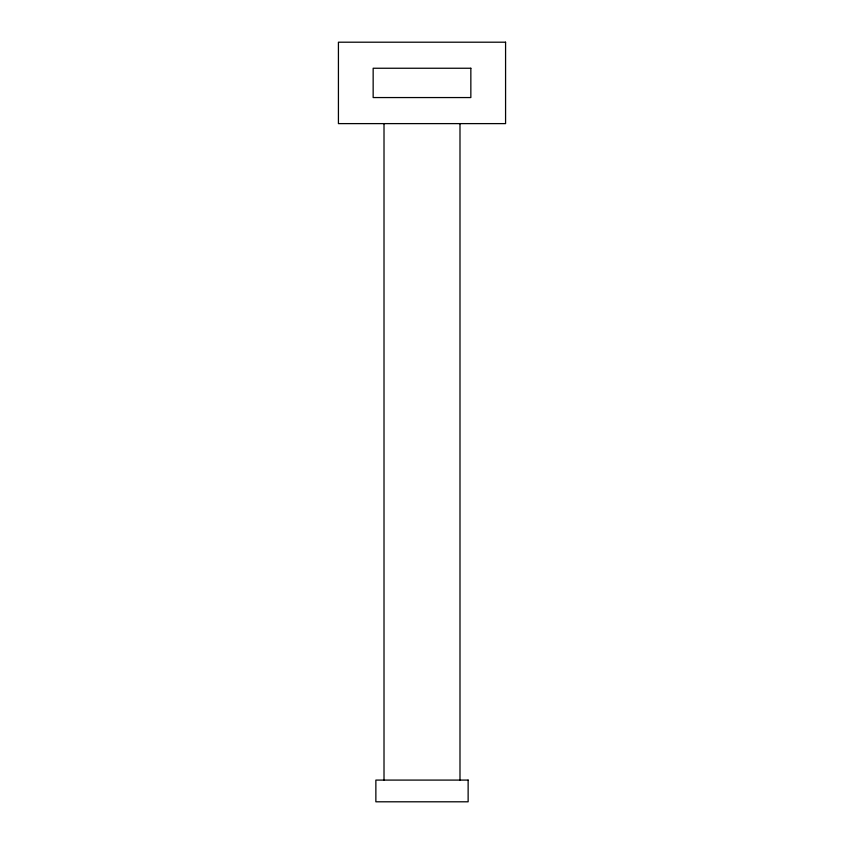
<?xml version="1.0" encoding="UTF-8"?>
<svg xmlns="http://www.w3.org/2000/svg" width="844" height="844" viewBox="0 0 844 844"><rect width="100%" height="100%" fill="white"/><g stroke="black" fill="none" stroke-linecap="round" stroke-linejoin="round"><path stroke-width="1.27" d="M459.991 123.614L459.991 780.088M384.009 123.614L384.009 780.088M505.577 42.2L338.423 42.2L338.423 123.614L505.577 123.614L505.577 42.2M470.846 68.248L373.153 68.248L373.153 97.556L470.846 97.556L470.846 68.248M468.135 780.088L375.865 780.088L375.865 801.8L468.135 801.8L468.135 780.088"/></g></svg>
